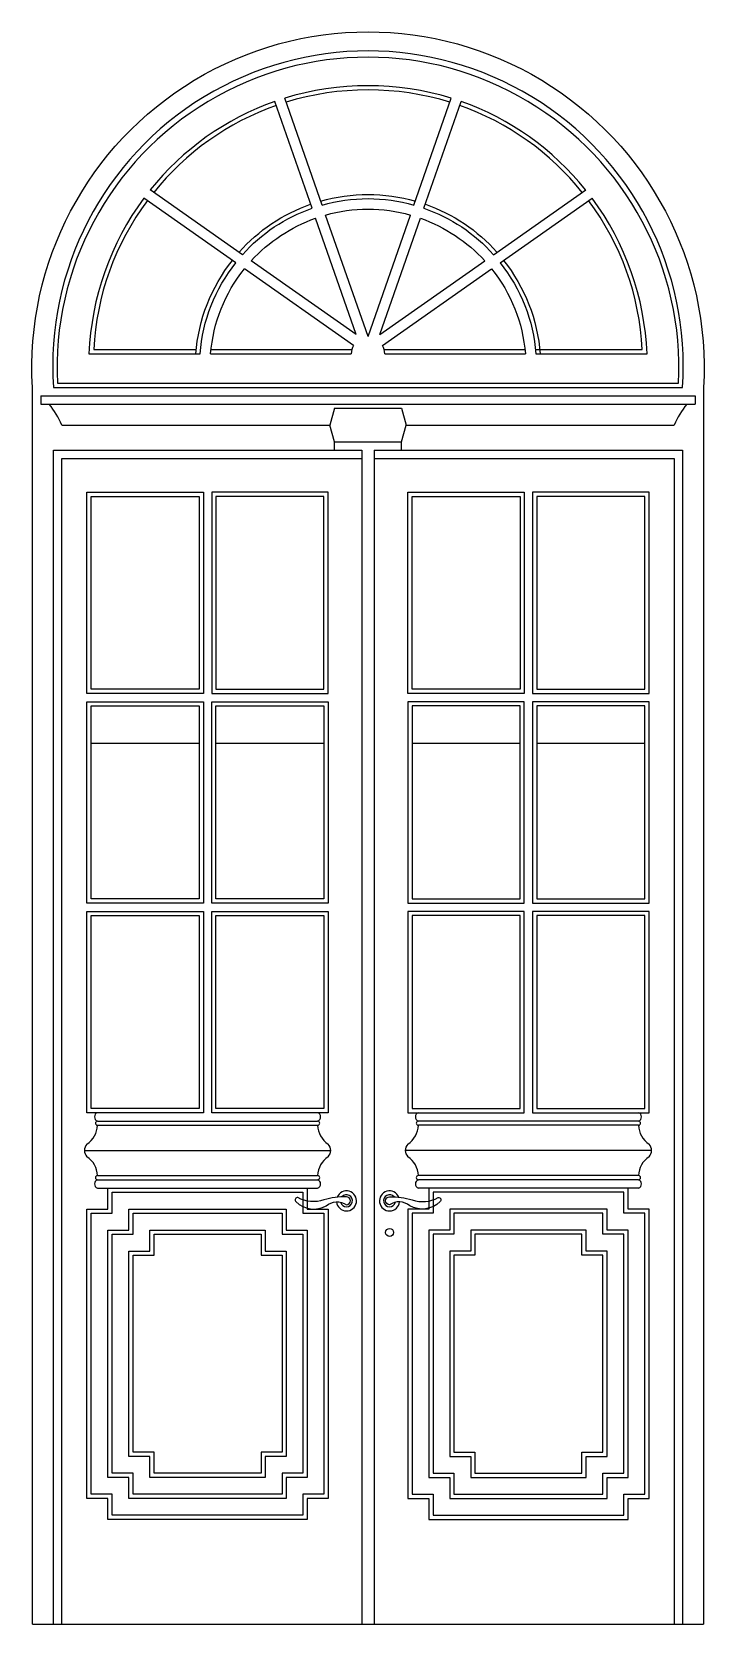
# Model space of a CAD drawing. Header units: metres. Extents: x -8925 to -7162, y 0 to 4178.
import ezdxf

# ---------------------------------------------------------------- set-up
doc = ezdxf.new("R2010")
doc.units = ezdxf.units.M
for name, color, linetype in [('1', 3, 'Continuous'), ('2', 2, 'Continuous'), ('7', 7, 'Continuous'), ('BH', 3, 'Continuous')]:
    doc.layers.add(name, color=color, linetype=linetype)

msp = doc.modelspace()

# ---------------------------------------------------------------- hatches: boundary and pattern name
at = {"layer": 'BH'}
h = msp.add_hatch(dxfattribs=at)
h.set_pattern_fill('AR-RROOF', scale=500)
h.paths.add_polyline_path([(-7919.34, 3733.63), (-7828.66, 3993.2, 0.15), (-8258.4, 3993.2), (-8167.71, 3733.63, -0.14)])
h.paths.add_polyline_path([(-8154.99, 3697.22), (-8043.53, 3378.17), (-7932.07, 3697.22, 0.14)])
h.paths.add_polyline_path([(-8193.99, 3725.26), (-8284.48, 3984.5, 0.14), (-8605.16, 3756.66), (-8381.5, 3599.44, -0.13)])
h.paths.add_polyline_path([(-8074.85, 3383.9), (-8181.31, 3688.91, 0.12), (-8349.77, 3577.14)])
h.paths.add_polyline_path([(-8086.13, 3344, -0.07), (-8081.65, 3354.98), (-8367.67, 3556.11, 0.14), (-8455.13, 3344)])
h.paths.add_polyline_path([(-8399.21, 3578.29), (-8621.94, 3734.92, 0.15), (-8762.75, 3344), (-8493.84, 3344, -0.14)])
h.paths.add_polyline_path([(-7893.06, 3725.26, -0.13), (-7705.56, 3599.44), (-7481.89, 3756.66, 0.14), (-7802.58, 3984.5)])
h.paths.add_polyline_path([(-7905.75, 3688.91), (-8012.21, 3383.9), (-7737.28, 3577.14, 0.12)])
h.paths.add_polyline_path([(-7631.93, 3344, 0.14), (-7719.39, 3556.11), (-8005.41, 3354.98, -0.07), (-8000.93, 3344)])
h.paths.add_polyline_path([(-7465.12, 3734.92), (-7687.84, 3578.29, -0.14), (-7593.22, 3344), (-7324.31, 3344, 0.15)])
h = msp.add_hatch(dxfattribs=at)
h.set_pattern_fill('AR-RROOF', scale=500)
h.paths.add_polyline_path([(-8486.28, 2959), (-8769.53, 2959), (-8769.53, 2453), (-8486.28, 2453)])
h.paths.add_polyline_path([(-8486.28, 2409), (-8769.53, 2409), (-8769.53, 1903), (-8486.28, 1903)])
h.paths.add_polyline_path([(-8442.28, 2453), (-8159.03, 2453), (-8159.03, 2959), (-8442.28, 2959)])
h.paths.add_polyline_path([(-8442.28, 1903), (-8159.03, 1903), (-8159.03, 2409), (-8442.28, 2409)])
h.paths.add_polyline_path([(-8442.28, 1353), (-8159.03, 1353), (-8159.03, 1859), (-8442.28, 1859)])
h.paths.add_polyline_path([(-8769.53, 1353), (-8486.28, 1353), (-8486.28, 1859), (-8769.53, 1859)])
h.paths.add_polyline_path([(-7928.03, 1353), (-7644.78, 1353), (-7644.78, 1859), (-7928.03, 1859)])
h.paths.add_polyline_path([(-7317.53, 1859), (-7600.78, 1859), (-7600.78, 1353), (-7317.53, 1353)])
h.paths.add_polyline_path([(-7600.78, 1903), (-7317.53, 1903), (-7317.53, 2409), (-7600.78, 2409)])
h.paths.add_polyline_path([(-7928.03, 1903), (-7644.78, 1903), (-7644.78, 2409), (-7928.03, 2409)])
h.paths.add_polyline_path([(-7928.03, 2453), (-7644.78, 2453), (-7644.78, 2959), (-7928.03, 2959)])
h.paths.add_polyline_path([(-7317.53, 2959), (-7600.78, 2959), (-7600.78, 2453), (-7317.53, 2453)])

# ---------------------------------------------------------------- linework, layer by layer
at = {"layer": '1'}
for p, q in [((-8901.53, 3223), (-7185.53, 3223)), ((-8901.53, 3223), (-8901.53, 3201)), ((-7185.53, 3223), (-7185.53, 3201)), ((-8901.53, 3201), (-7185.53, 3201)), ((-8131.53, 3190), (-8143.79, 3146)), ((-8131.53, 3190), (-7955.53, 3190)), ((-7955.53, 3190), (-7943.27, 3146)), ((-8131.53, 3102), (-8143.79, 3146)), ((-7955.53, 3102), (-7943.27, 3146)), ((-8753.03, 1320), (-8175.53, 1320)), ((-8753.03, 1309), (-8175.53, 1309)), ((-7334.03, 1320), (-7911.53, 1320)), ((-7334.03, 1309), (-7911.53, 1309)), ((-8753.03, 1177), (-8175.53, 1177)), ((-7334.03, 1177), (-7911.53, 1177)), ((-8753.03, 1166), (-8175.53, 1166)), ((-7334.03, 1166), (-7911.53, 1166))]:
    msp.add_line(p, q, dxfattribs=at)
for points in [[(-8923.53, 0), (-8923.53, 3245, -1.06), (-7163.53, 3245), (-7163.53, 0)], [(-8858.15, 3256), (-7228.91, 3256, 1.05), (-8858.15, 3256, 1.05)], [(-7825.01, 4003.64, 0.15), (-8262.04, 4003.64)], [(-8288.12, 3994.94, 0.14), (-8614.5, 3763.22)], [(-7473.32, 3763.54, 0.14), (-7798.9, 3994.87, 0.14)], [(-8631.29, 3741.49, 0.15), (-8775.26, 3333)], [(-8381.5, 3599.44, -0.13), (-8194.03, 3725.25, -0.13)], [(-8167.71, 3733.63, -0.14), (-7919.34, 3733.63, -0.14)], [(-7893.03, 3725.25, -0.13), (-7705.56, 3599.44, -0.13)], [(-7603.27, 3333), (-7311.8, 3333, 0.15), (-7455.77, 3741.49)], [(-8494.82, 3333, -0.15), (-8399.21, 3578.29, -0.14)], [(-7687.84, 3578.29, -0.15), (-7592.24, 3333)]]:
    msp.add_lwpolyline(points, format="xyb", dxfattribs=at)
for points in [[(-8775.26, 3333), (-8483.79, 3333)], [(-8456.2, 3333), (-8087.53, 3333)], [(-7999.53, 3333), (-7630.86, 3333)], [(-8846.53, 0), (-8846.53, 3058), (-8060.03, 3058)], [(-8027.03, 3058), (-7240.53, 3058), (-7240.53, 0)]]:
    msp.add_lwpolyline(points, dxfattribs=at)
for points in [[(-8780.53, 2970), (-8475.28, 2970), (-8475.28, 2442), (-8780.53, 2442)], [(-8148.03, 2970), (-8453.28, 2970), (-8453.28, 2442), (-8148.03, 2442)], [(-7939.03, 2970), (-7633.78, 2970), (-7633.78, 2442), (-7939.03, 2442)], [(-7306.53, 2970), (-7611.78, 2970), (-7611.78, 2442), (-7306.53, 2442)], [(-8769.53, 2959), (-8486.28, 2959), (-8486.28, 2453), (-8769.53, 2453)], [(-8159.03, 2959), (-8442.28, 2959), (-8442.28, 2453), (-8159.03, 2453)], [(-7928.03, 2959), (-7644.78, 2959), (-7644.78, 2453), (-7928.03, 2453)], [(-7317.53, 2959), (-7600.78, 2959), (-7600.78, 2453), (-7317.53, 2453)], [(-8780.53, 2420), (-8475.28, 2420), (-8475.28, 1892), (-8780.53, 1892)], [(-8769.53, 2409), (-8486.28, 2409), (-8486.28, 1903), (-8769.53, 1903)], [(-8453.28, 2420), (-8148.03, 2420), (-8148.03, 1892), (-8453.28, 1892)], [(-8442.28, 2409), (-8159.03, 2409), (-8159.03, 1903), (-8442.28, 1903)], [(-7633.78, 2420), (-7939.03, 2420), (-7939.03, 1892), (-7633.78, 1892)], [(-7644.78, 2409), (-7928.03, 2409), (-7928.03, 1903), (-7644.78, 1903)], [(-7306.53, 2420), (-7611.78, 2420), (-7611.78, 1892), (-7306.53, 1892)], [(-7317.53, 2409), (-7600.78, 2409), (-7600.78, 1903), (-7317.53, 1903)], [(-8780.53, 1870), (-8475.28, 1870), (-8475.28, 1342), (-8780.53, 1342)], [(-8769.53, 1859), (-8486.28, 1859), (-8486.28, 1353), (-8769.53, 1353)], [(-8453.28, 1870), (-8148.03, 1870), (-8148.03, 1342), (-8453.28, 1342)], [(-8442.28, 1859), (-8159.03, 1859), (-8159.03, 1353), (-8442.28, 1353)], [(-7633.78, 1870), (-7939.03, 1870), (-7939.03, 1342), (-7633.78, 1342)], [(-7644.78, 1859), (-7928.03, 1859), (-7928.03, 1353), (-7644.78, 1353)], [(-7306.53, 1870), (-7611.78, 1870), (-7611.78, 1342), (-7306.53, 1342)], [(-7317.53, 1859), (-7600.78, 1859), (-7600.78, 1353), (-7317.53, 1353)], [(-8780.53, 1089), (-8725.53, 1089), (-8725.53, 1144), (-8203.03, 1144), (-8203.03, 1089), (-8148.03, 1089), (-8148.03, 330), (-8203.03, 330), (-8203.03, 275), (-8725.53, 275), (-8725.53, 330), (-8780.53, 330)], [(-8769.53, 1078), (-8714.53, 1078), (-8714.53, 1133), (-8214.03, 1133), (-8214.03, 1078), (-8159.03, 1078), (-8159.03, 341), (-8214.03, 341), (-8214.03, 286), (-8714.53, 286), (-8714.53, 341), (-8769.53, 341)], [(-7306.53, 1089), (-7361.53, 1089), (-7361.53, 1144), (-7884.03, 1144), (-7884.03, 1089), (-7939.03, 1089), (-7939.03, 330), (-7884.03, 330), (-7884.03, 275), (-7361.53, 275), (-7361.53, 330), (-7306.53, 330)], [(-7317.53, 1078), (-7372.53, 1078), (-7372.53, 1133), (-7873.03, 1133), (-7873.03, 1078), (-7928.03, 1078), (-7928.03, 341), (-7873.03, 341), (-7873.03, 286), (-7372.53, 286), (-7372.53, 341), (-7317.53, 341)], [(-8725.53, 1034), (-8670.53, 1034), (-8670.53, 1089), (-8258.03, 1089), (-8258.03, 1034), (-8203.03, 1034), (-8203.03, 385), (-8258.03, 385), (-8258.03, 330), (-8670.53, 330), (-8670.53, 385), (-8725.53, 385)], [(-7361.53, 1034), (-7416.53, 1034), (-7416.53, 1089), (-7829.03, 1089), (-7829.03, 1034), (-7884.03, 1034), (-7884.03, 385), (-7829.03, 385), (-7829.03, 330), (-7416.53, 330), (-7416.53, 385), (-7361.53, 385)], [(-8714.53, 1023), (-8659.53, 1023), (-8659.53, 1078), (-8269.03, 1078), (-8269.03, 1023), (-8214.03, 1023), (-8214.03, 396), (-8269.03, 396), (-8269.03, 341), (-8659.53, 341), (-8659.53, 396), (-8714.53, 396)], [(-7372.53, 1023), (-7427.53, 1023), (-7427.53, 1078), (-7818.03, 1078), (-7818.03, 1023), (-7873.03, 1023), (-7873.03, 396), (-7818.03, 396), (-7818.03, 341), (-7427.53, 341), (-7427.53, 396), (-7372.53, 396)], [(-8670.53, 979), (-8615.53, 979), (-8615.53, 1034), (-8313.03, 1034), (-8313.03, 979), (-8258.03, 979), (-8258.03, 440), (-8313.03, 440), (-8313.03, 385), (-8615.53, 385), (-8615.53, 440), (-8670.53, 440)], [(-8659.53, 968), (-8604.53, 968), (-8604.53, 1023), (-8324.03, 1023), (-8324.03, 968), (-8269.03, 968), (-8269.03, 451), (-8324.03, 451), (-8324.03, 396), (-8604.53, 396), (-8604.53, 451), (-8659.53, 451)], [(-7416.53, 979), (-7471.53, 979), (-7471.53, 1034), (-7774.03, 1034), (-7774.03, 979), (-7829.03, 979), (-7829.03, 440), (-7774.03, 440), (-7774.03, 385), (-7471.53, 385), (-7471.53, 440), (-7416.53, 440)], [(-7427.53, 968), (-7482.53, 968), (-7482.53, 1023), (-7763.03, 1023), (-7763.03, 968), (-7818.03, 968), (-7818.03, 451), (-7763.03, 451), (-7763.03, 396), (-7482.53, 396), (-7482.53, 451), (-7427.53, 451)]]:
    msp.add_lwpolyline(points, close=True, dxfattribs=at)
for centre, radius, start, end in [((-9070.46, 3049.04), 244.03, 23.41, 38.52), ((-7016.59, 3049.04), 244.03, 141.48, 156.59), ((-8749.2, 1331), 11.65, 109.18, 250.82), ((-8179.36, 1331), 11.65, 289.18, 70.82)]:
    msp.add_arc(centre, radius, start, end, dxfattribs=at)
at = {"layer": '2'}
msp.add_line((-8923.53, 0), (-7163.53, 0), dxfattribs=at)
at = {"layer": '7'}
for p, q in [((-8190.37, 3714.87), (-8288.12, 3994.94)), ((-8164.08, 3723.23), (-8262.04, 4003.64)), ((-7922.98, 3723.23), (-7825.01, 4003.64)), ((-7896.69, 3714.87), (-7798.94, 3994.94)), ((-8372.44, 3593.07), (-8614.5, 3763.22)), ((-7714.62, 3593.07), (-7472.56, 3763.22)), ((-8390.2, 3571.96), (-8631.29, 3741.49)), ((-7696.86, 3571.96), (-7455.77, 3741.49)), ((-8074.85, 3383.9), (-8181.31, 3688.91)), ((-8043.53, 3378.17), (-8154.99, 3697.22)), ((-8043.53, 3378.17), (-7932.07, 3697.22)), ((-8012.21, 3383.9), (-7905.75, 3688.91)), ((-8081.65, 3354.98), (-8367.67, 3556.11)), ((-8074.85, 3383.9), (-8349.77, 3577.14)), ((-8012.21, 3383.9), (-7737.28, 3577.14)), ((-8005.41, 3354.98), (-7719.39, 3556.11)), ((-8846.53, 3146), (-8143.79, 3146)), ((-7943.27, 3146), (-7240.53, 3146)), ((-8131.53, 3080), (-8131.53, 3102)), ((-8131.53, 3102), (-7955.53, 3102)), ((-7955.53, 3080), (-7955.53, 3102)), ((-8868.53, 3080), (-8060.03, 3080)), ((-8868.53, 0), (-8868.53, 3080)), ((-8060.03, 3080), (-8060.03, 0)), ((-8027.03, 3080), (-8027.03, 0)), ((-8027.03, 3080), (-7218.53, 3080)), ((-7218.53, 3080), (-7218.53, 0)), ((-8787.18, 1243), (-8141.37, 1243)), ((-7299.87, 1243), (-7945.68, 1243)), ((-8753.03, 1144), (-8175.53, 1144)), ((-7334.03, 1144), (-7911.53, 1144))]:
    msp.add_line(p, q, dxfattribs=at)
for points in [[(-8868.53, 3245), (-7218.53, 3245, 1.07)], [(-8152.96, 1097.83, -0.33), (-8100.09, 1100.42, 1), (-8100.09, 1121.42, 0.08), (-8159.1, 1113.28, -0.22), (-8227.45, 1119.38, 0.75), (-8232.36, 1108.52, 0.34)], [(-7933.93, 1097.83, 0.33), (-7986.8, 1100.42, -1), (-7986.8, 1121.42, -0.08), (-7927.8, 1113.28, 0.22), (-7859.44, 1119.38, -0.75), (-7854.53, 1108.52, -0.34)]]:
    msp.add_lwpolyline(points, format="xyb", close=True, dxfattribs=at)
for points in [[(-7828.66, 3993.2, 0.15), (-8258.4, 3993.2)], [(-8284.48, 3984.5, 0.14), (-8605.16, 3756.66)], [(-7481.89, 3756.66, 0.14), (-7802.58, 3984.5, 0.14)], [(-8621.94, 3734.92, 0.15), (-8762.75, 3344)], [(-8164.08, 3723.23, -0.14), (-7922.98, 3723.23, -0.14)], [(-7604.27, 3344), (-7324.31, 3344, 0.15), (-7465.12, 3734.92)], [(-8372.44, 3593.07, -0.13), (-8190.37, 3714.87, -0.13)], [(-8349.77, 3577.14, -0.12), (-8181.31, 3688.91, -0.12)], [(-8154.99, 3697.22, -0.14), (-7932.07, 3697.22, -0.14)], [(-7905.75, 3688.91, -0.12), (-7737.28, 3577.14, -0.12)], [(-7896.69, 3714.87, -0.13), (-7714.62, 3593.07, -0.13)], [(-8483.79, 3333, -0.15), (-8390.2, 3571.96, -0.14)], [(-8456.2, 3333, -0.15), (-8367.67, 3556.11, -0.14)], [(-7719.39, 3556.11, -0.15), (-7630.86, 3333)], [(-7696.86, 3571.96, -0.15), (-7603.27, 3333)]]:
    msp.add_lwpolyline(points, format="xyb", dxfattribs=at)
for points in [[(-8762.75, 3344), (-8493.84, 3344)], [(-8455.13, 3344), (-8086.13, 3344)], [(-8000.93, 3344), (-7631.93, 3344)]]:
    msp.add_lwpolyline(points, dxfattribs=at)
msp.add_circle((-7986.8, 1027.71), 10.5, dxfattribs=at)
for centre, radius, start, end in [((-8043.53, 3333), 44, 150.04, 180), ((-8043.53, 3333), 44, 0, 29.96), ((-7907.7, 1331), 11.65, 109.18, 250.82), ((-7337.86, 1331), 11.65, 289.18, 70.82), ((-8814.35, 1310.68), 61.35, 303.46, 358.43), ((-8752.84, 1314.5), 5.5, 91.95, 268.05), ((-8114.21, 1310.68), 61.35, 181.57, 236.54), ((-8175.72, 1314.5), 5.5, 271.95, 88.05), ((-7972.85, 1310.68), 61.35, 303.46, 358.43), ((-7911.34, 1314.5), 5.5, 91.95, 268.05), ((-7272.71, 1310.68), 61.35, 181.57, 236.54), ((-7334.22, 1314.5), 5.5, 271.95, 88.05), ((-8763.4, 1243), 23.78, 136.07, 223.93), ((-8165.15, 1243), 23.78, 316.07, 43.93), ((-7921.9, 1243), 23.78, 136.07, 223.93), ((-7323.65, 1243), 23.78, 316.07, 43.93), ((-8814.35, 1175.32), 61.35, 1.57, 56.54), ((-8114.21, 1175.32), 61.35, 123.46, 178.43), ((-7972.85, 1175.32), 61.35, 1.57, 56.54), ((-7272.71, 1175.32), 61.35, 123.46, 178.43), ((-8752.84, 1171.5), 5.5, 91.95, 268.05), ((-8175.72, 1171.5), 5.5, 271.95, 88.05), ((-7911.34, 1171.5), 5.5, 91.95, 268.05), ((-7334.22, 1171.5), 5.5, 271.95, 88.05), ((-8749.2, 1155), 11.65, 109.18, 250.82), ((-8179.36, 1155), 11.65, 289.18, 70.82), ((-8099.85, 1110.41), 26.25, 185.52, 157.28), ((-7987.04, 1110.41), 26.25, 22.72, 354.48), ((-7907.7, 1155), 11.65, 109.18, 250.82), ((-7337.86, 1155), 11.65, 289.18, 70.82), ((-8100.09, 1110.92), 15.75, 194.86, 138.31), ((-7986.8, 1110.92), 15.75, 41.69, 345.14)]:
    msp.add_arc(centre, radius, start, end, dxfattribs=at)

doc.saveas('drawing.dxf')
